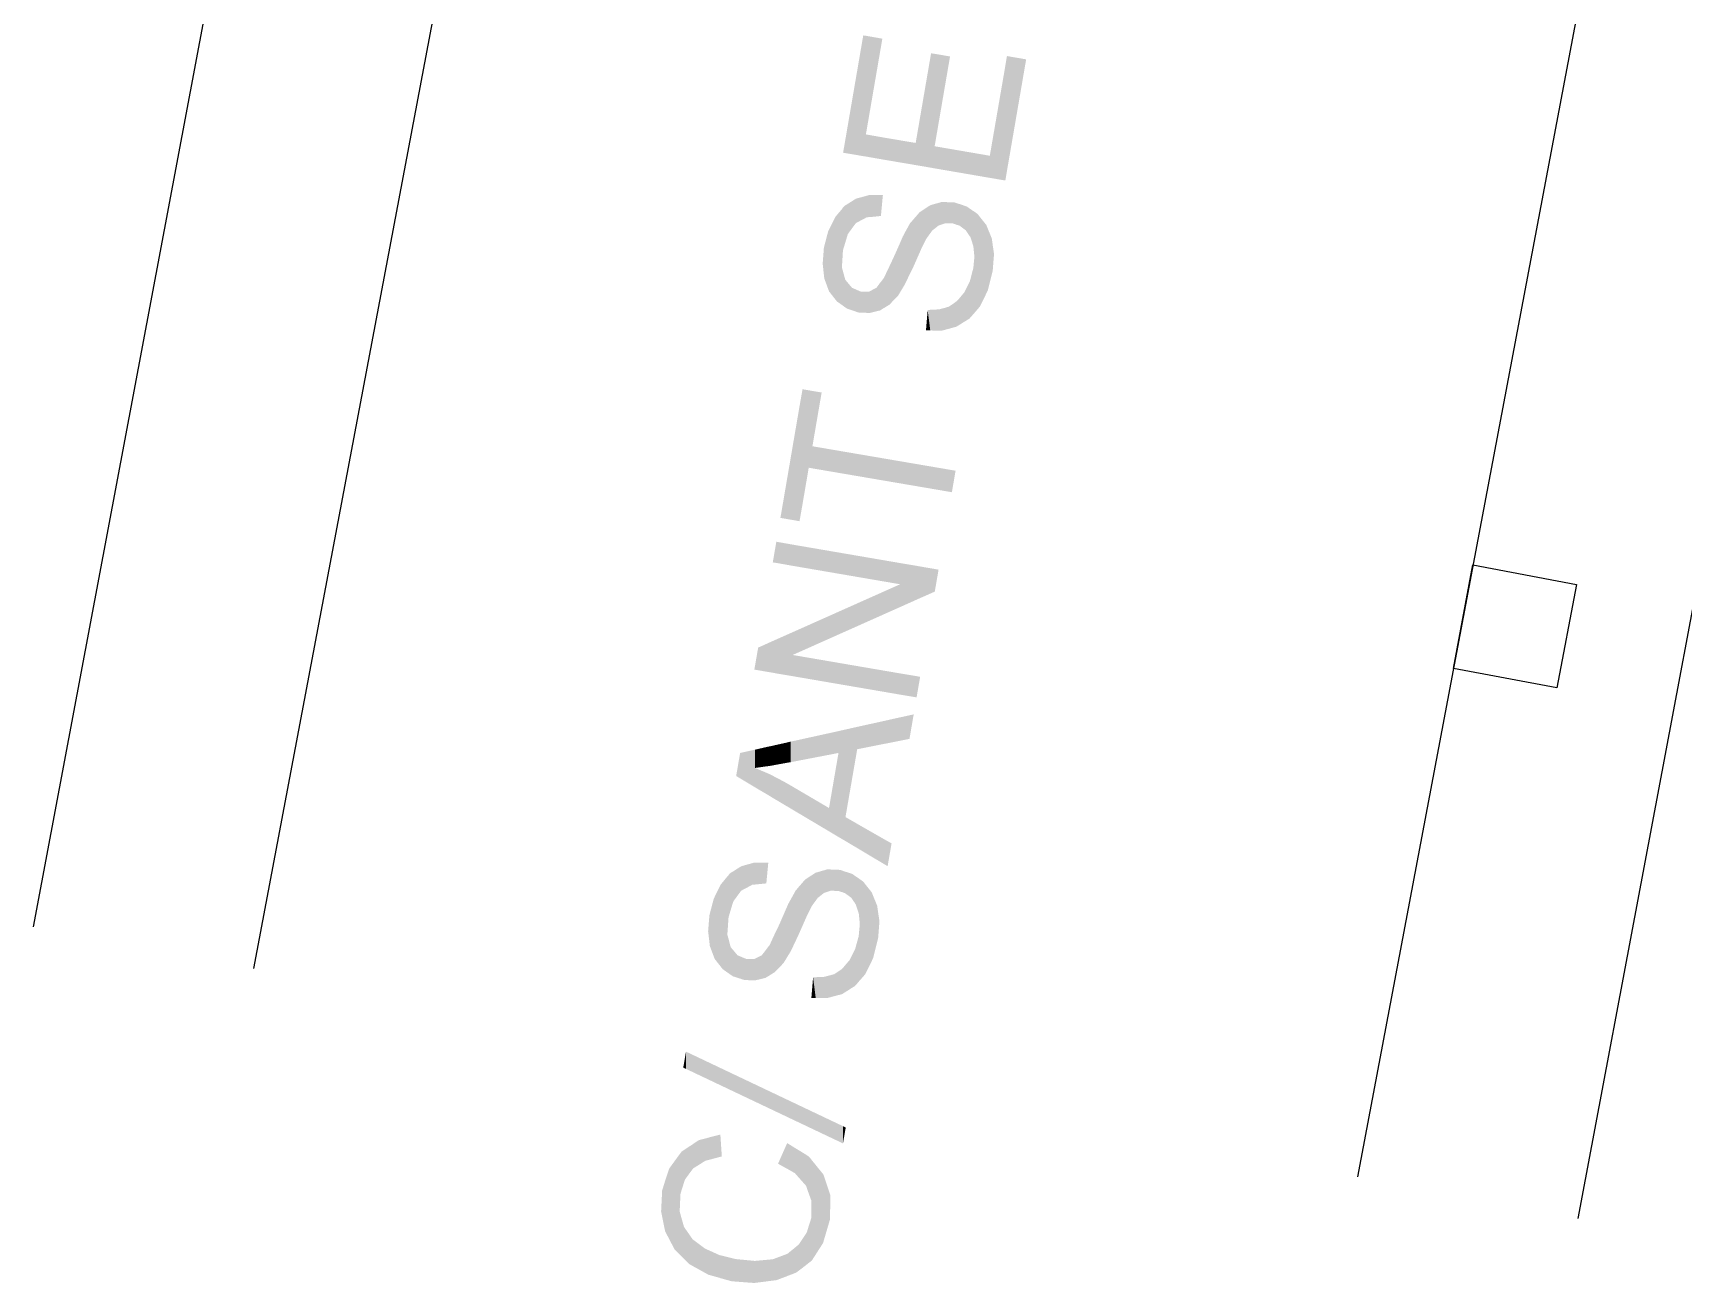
# Model space of a CAD drawing. Header units: inches. Extents: x 0.0008 to 0.0144, y 0.0003 to 0.0113.
# Drawn here: x 0.0083657 to 0.008859, y 0.0016343 to 0.002008 of the extents above; entities that cross this region are included whole.
import ezdxf

# ---------------------------------------------------------------- set-up
doc = ezdxf.new("R2010")
doc.units = ezdxf.units.IN
doc.header["$MEASUREMENT"] = 0
doc.layers.add('Standard', color=7, linetype='Continuous')

# ---------------------------------------------------------------- blocks, each defined once
blk = doc.blocks.new('*U473')
at = {"color": 7, "linetype": 'ByBlock'}
for points in [[(0.217592, 0.042439), (0.217545, 0.042597), (0.217592, 0.042609)], [(0.217594, 0.04244), (0.217592, 0.042609), (0.217594, 0.042609)], [(0.217617, 0.042446), (0.217594, 0.042609), (0.217617, 0.042616)], [(0.217703, 0.042469), (0.217617, 0.042616), (0.217703, 0.042638)], [(0.217708, 0.04247), (0.217703, 0.042638), (0.217708, 0.04264)], [(0.217399, 0.041728), (0.21736, 0.042437), (0.217399, 0.04249)], [(0.217405, 0.042187), (0.217399, 0.04249), (0.217405, 0.042498)], [(0.217413, 0.042215), (0.217405, 0.042498), (0.217413, 0.042509)], [(0.217432, 0.042275), (0.217413, 0.042509), (0.217432, 0.042522)], [(0.217439, 0.042297), (0.217432, 0.042522), (0.217439, 0.042527)], [(0.217471, 0.042341), (0.217439, 0.042527), (0.217471, 0.042548)], [(0.217498, 0.042377), (0.217471, 0.042548), (0.217498, 0.042565)], [(0.217501, 0.042382), (0.217498, 0.042565), (0.217501, 0.042568)], [(0.217545, 0.042409), (0.217501, 0.042568), (0.217545, 0.042597)], [(0.218215, 0.042379), (0.218146, 0.042418), (0.218215, 0.042574)], [(0.218215, 0.042379), (0.218215, 0.042574), (0.218216, 0.042379)], [(0.218216, 0.042379), (0.218216, 0.042574), (0.218274, 0.042346)], [(0.218274, 0.042346), (0.218274, 0.042538), (0.218284, 0.042334)], [(0.218284, 0.042334), (0.218284, 0.042532), (0.218304, 0.042312)], [(0.218304, 0.042312), (0.218304, 0.04252), (0.218359, 0.04225)], [(0.218359, 0.04225), (0.218359, 0.042486), (0.218365, 0.042232)], [(0.218365, 0.042232), (0.218365, 0.042482), (0.21838, 0.042189)], [(0.21838, 0.042189), (0.21838, 0.042472), (0.218398, 0.04214)], [(0.217319, 0.041847), (0.217289, 0.042289), (0.217319, 0.04238)], [(0.21736, 0.041767), (0.217319, 0.04238), (0.21736, 0.042437)], [(0.217319, 0.041847), (0.217319, 0.04238), (0.21736, 0.041767)], [(0.21736, 0.041767), (0.21736, 0.042437), (0.217399, 0.041728)], [(0.218398, 0.04214), (0.218398, 0.042451), (0.2184, 0.042133)], [(0.217289, 0.041903), (0.217266, 0.042215), (0.217289, 0.042289)], [(0.217289, 0.041903), (0.217289, 0.042289), (0.217319, 0.041847)], [(0.217266, 0.042015), (0.217258, 0.042055), (0.217266, 0.042215)], [(0.217266, 0.042015), (0.217266, 0.042215), (0.217289, 0.041903)], [(0.2184, 0.041681), (0.218398, 0.042004), (0.2184, 0.042133)], [(0.217399, 0.041728), (0.217399, 0.042054), (0.217405, 0.041722)], [(0.217405, 0.041722), (0.217405, 0.042035), (0.217413, 0.041714)], [(0.217413, 0.041714), (0.217413, 0.042004), (0.217432, 0.041695)], [(0.218398, 0.041679), (0.21838, 0.041948), (0.218398, 0.042004)], [(0.217432, 0.041695), (0.217432, 0.041938), (0.217439, 0.041688)], [(0.217439, 0.041688), (0.217439, 0.041928), (0.217471, 0.041656)], [(0.217471, 0.041656), (0.217471, 0.041882), (0.217498, 0.041641)], [(0.218359, 0.041648), (0.218304, 0.041805), (0.218359, 0.041888)], [(0.218365, 0.041653), (0.218359, 0.041888), (0.218365, 0.041898)], [(0.21838, 0.041665), (0.218365, 0.041898), (0.21838, 0.041948)], [(0.217498, 0.041641), (0.217498, 0.041843), (0.217501, 0.041639)], [(0.217501, 0.041639), (0.217501, 0.041841), (0.217545, 0.041615)], [(0.217545, 0.041615), (0.217545, 0.041808), (0.217592, 0.041589)], [(0.217592, 0.041589), (0.217592, 0.041773), (0.217594, 0.041588)], [(0.217594, 0.041588), (0.217594, 0.041772), (0.217617, 0.041575)], [(0.217617, 0.041575), (0.217617, 0.041762), (0.217703, 0.041551)], [(0.217703, 0.041551), (0.217703, 0.041723), (0.217708, 0.041549)], [(0.217708, 0.041549), (0.217708, 0.041722), (0.217719, 0.041546)], [(0.218215, 0.041564), (0.218146, 0.041707), (0.218215, 0.041733)], [(0.218216, 0.041565), (0.218215, 0.041733), (0.218216, 0.041733)], [(0.218274, 0.041587), (0.218216, 0.041733), (0.218274, 0.04178)], [(0.218284, 0.041591), (0.218274, 0.04178), (0.218284, 0.041789)], [(0.218304, 0.041606), (0.218284, 0.041789), (0.218304, 0.041805)], [(0.217719, 0.041546), (0.217719, 0.04172), (0.217794, 0.041525)], [(0.217794, 0.041525), (0.217794, 0.041701), (0.217822, 0.041523)], [(0.217822, 0.041523), (0.217822, 0.041694), (0.217967, 0.041512)], [(0.218105, 0.04153), (0.217971, 0.04168), (0.218105, 0.041692)], [(0.218135, 0.041534), (0.218105, 0.041692), (0.218135, 0.041703)], [(0.218146, 0.041538), (0.218135, 0.041703), (0.218146, 0.041707)]]:
    blk.add_solid(points, dxfattribs=at)
at = {"color": 7, "linetype": 'ByBlock', "extrusion": (0, 0, -1)}
for points in [[(-0.217592, 0.042439), (-0.217592, 0.042609), (-0.217594, 0.04244)], [(-0.217594, 0.04244), (-0.217594, 0.042609), (-0.217617, 0.042446)], [(-0.217617, 0.042446), (-0.217617, 0.042616), (-0.217703, 0.042469)], [(-0.217703, 0.042469), (-0.217703, 0.042638), (-0.217708, 0.04247)], [(-0.217708, 0.04247), (-0.217708, 0.04264), (-0.217719, 0.042473)], [(-0.217399, 0.042054), (-0.217399, 0.04249), (-0.217405, 0.042187)], [(-0.217405, 0.042187), (-0.217405, 0.042498), (-0.217413, 0.042215)], [(-0.217413, 0.042215), (-0.217413, 0.042509), (-0.217432, 0.042275)], [(-0.217432, 0.042275), (-0.217432, 0.042522), (-0.217439, 0.042297)], [(-0.217439, 0.042297), (-0.217439, 0.042527), (-0.217471, 0.042341)], [(-0.217471, 0.042341), (-0.217471, 0.042548), (-0.217498, 0.042377)], [(-0.217498, 0.042377), (-0.217498, 0.042565), (-0.217501, 0.042382)], [(-0.217501, 0.042382), (-0.217501, 0.042568), (-0.217545, 0.042409)], [(-0.217545, 0.042409), (-0.217545, 0.042597), (-0.217592, 0.042439)], [(-0.218216, 0.042379), (-0.218215, 0.042574), (-0.218216, 0.042574)], [(-0.218274, 0.042346), (-0.218216, 0.042574), (-0.218274, 0.042538)], [(-0.218284, 0.042334), (-0.218274, 0.042538), (-0.218284, 0.042532)], [(-0.218304, 0.042312), (-0.218284, 0.042532), (-0.218304, 0.04252)], [(-0.218359, 0.04225), (-0.218304, 0.04252), (-0.218359, 0.042486)], [(-0.218365, 0.042232), (-0.218359, 0.042486), (-0.218365, 0.042482)], [(-0.21838, 0.042189), (-0.218365, 0.042482), (-0.21838, 0.042472)], [(-0.218398, 0.04214), (-0.21838, 0.042472), (-0.218398, 0.042451)], [(-0.2184, 0.042133), (-0.218398, 0.042451), (-0.2184, 0.042448)], [(-0.2184, 0.041681), (-0.2184, 0.042448), (-0.218403, 0.041683)], [(-0.218403, 0.041683), (-0.2184, 0.042448), (-0.218403, 0.042444)], [(-0.218403, 0.041683), (-0.218403, 0.042444), (-0.218488, 0.041816)], [(-0.218488, 0.041816), (-0.218403, 0.042444), (-0.218488, 0.042339)], [(-0.218488, 0.041816), (-0.218488, 0.042339), (-0.21849, 0.041823)], [(-0.21849, 0.041823), (-0.218488, 0.042339), (-0.21849, 0.042337)], [(-0.21849, 0.041823), (-0.21849, 0.042337), (-0.21854, 0.041993)], [(-0.21854, 0.041993), (-0.21849, 0.042337), (-0.21854, 0.042189)], [(-0.21854, 0.041993), (-0.21854, 0.042189), (-0.218544, 0.042175)], [(-0.217405, 0.041722), (-0.217399, 0.042054), (-0.217405, 0.042035)], [(-0.217413, 0.041714), (-0.217405, 0.042035), (-0.217413, 0.042004)], [(-0.217432, 0.041695), (-0.217413, 0.042004), (-0.217432, 0.041938)], [(-0.218398, 0.041679), (-0.218398, 0.042004), (-0.2184, 0.041681)], [(-0.217439, 0.041688), (-0.217432, 0.041938), (-0.217439, 0.041928)], [(-0.217471, 0.041656), (-0.217439, 0.041928), (-0.217471, 0.041882)], [(-0.217498, 0.041641), (-0.217471, 0.041882), (-0.217498, 0.041843)], [(-0.218359, 0.041648), (-0.218359, 0.041888), (-0.218365, 0.041653)], [(-0.218365, 0.041653), (-0.218365, 0.041898), (-0.21838, 0.041665)], [(-0.21838, 0.041665), (-0.21838, 0.041948), (-0.218398, 0.041679)], [(-0.217501, 0.041639), (-0.217498, 0.041843), (-0.217501, 0.041841)], [(-0.217545, 0.041615), (-0.217501, 0.041841), (-0.217545, 0.041808)], [(-0.217592, 0.041589), (-0.217545, 0.041808), (-0.217592, 0.041773)], [(-0.217594, 0.041588), (-0.217592, 0.041773), (-0.217594, 0.041772)], [(-0.217617, 0.041575), (-0.217594, 0.041772), (-0.217617, 0.041762)], [(-0.217703, 0.041551), (-0.217617, 0.041762), (-0.217703, 0.041723)], [(-0.217708, 0.041549), (-0.217703, 0.041723), (-0.217708, 0.041722)], [(-0.217719, 0.041546), (-0.217708, 0.041722), (-0.217719, 0.04172)], [(-0.218215, 0.041564), (-0.218215, 0.041733), (-0.218216, 0.041565)], [(-0.218216, 0.041565), (-0.218216, 0.041733), (-0.218274, 0.041587)], [(-0.218274, 0.041587), (-0.218274, 0.04178), (-0.218284, 0.041591)], [(-0.218284, 0.041591), (-0.218284, 0.041789), (-0.218304, 0.041606)], [(-0.218304, 0.041606), (-0.218304, 0.041805), (-0.218359, 0.041648)], [(-0.217794, 0.041525), (-0.217719, 0.04172), (-0.217794, 0.041701)], [(-0.217822, 0.041523), (-0.217794, 0.041701), (-0.217822, 0.041694)], [(-0.217967, 0.041512), (-0.217822, 0.041694), (-0.217967, 0.04168)], [(-0.217967, 0.041512), (-0.217967, 0.04168), (-0.217971, 0.041513)], [(-0.217971, 0.041513), (-0.217967, 0.04168), (-0.217971, 0.04168)], [(-0.217971, 0.041513), (-0.217971, 0.04168), (-0.218105, 0.04153)], [(-0.218105, 0.04153), (-0.218105, 0.041692), (-0.218135, 0.041534)], [(-0.218135, 0.041534), (-0.218135, 0.041703), (-0.218146, 0.041538)], [(-0.218146, 0.041538), (-0.218146, 0.041707), (-0.218215, 0.041564)]]:
    blk.add_solid(points, dxfattribs=at)
blk = doc.blocks.new('*U474')
at = {"color": 7, "linetype": 'ByBlock'}
for points in [[(0.217447, 0.043138), (0.217426, 0.043147), (0.217447, 0.043269)], [(0.217447, 0.043138), (0.217447, 0.043269), (0.218639, 0.042572)], [(0.218639, 0.042572), (0.217447, 0.043269), (0.218639, 0.042703)]]:
    blk.add_solid(points, dxfattribs=at)
at = {"color": 7, "linetype": 'ByBlock', "extrusion": (0, 0, -1)}
blk.add_solid([(-0.218639, 0.042572), (-0.218639, 0.042703), (-0.21866, 0.042693)], dxfattribs=at)
blk = doc.blocks.new('*U475')
at = {"color": 7, "linetype": 'ByBlock'}
for points in [[(0.21777, 0.044287), (0.217761, 0.044599), (0.21777, 0.044609)], [(0.21778, 0.044323), (0.21777, 0.044609), (0.21778, 0.044622)], [(0.217787, 0.044346), (0.21778, 0.044622), (0.217787, 0.044627)], [(0.217802, 0.044396), (0.217787, 0.044627), (0.217802, 0.044636)], [(0.217806, 0.044409), (0.217802, 0.044636), (0.217806, 0.044638)], [(0.217838, 0.044453), (0.217806, 0.044638), (0.217838, 0.044659)], [(0.217866, 0.044491), (0.217838, 0.044659), (0.217866, 0.044676)], [(0.217868, 0.044492), (0.217866, 0.044676), (0.217868, 0.044677)], [(0.21789, 0.044504), (0.217868, 0.044677), (0.21789, 0.044683)], [(0.217906, 0.044512), (0.21789, 0.044683), (0.217906, 0.044688)], [(0.21795, 0.044536), (0.217906, 0.044688), (0.21795, 0.0447)], [(0.217967, 0.044538), (0.21795, 0.0447), (0.217967, 0.044705)], [(0.217968, 0.044538), (0.217967, 0.044705), (0.217968, 0.044705)], [(0.217972, 0.044538), (0.217968, 0.044705), (0.217972, 0.044705)], [(0.218023, 0.044543), (0.217972, 0.044705), (0.218023, 0.044705)], [(0.218051, 0.044546), (0.218023, 0.044705), (0.218051, 0.044705)], [(0.218057, 0.044546), (0.218051, 0.044705), (0.218057, 0.044705)], [(0.218057, 0.044546), (0.218057, 0.044705), (0.218072, 0.044705)], [(0.218399, 0.044367), (0.218365, 0.044584), (0.218399, 0.044607)], [(0.218403, 0.044375), (0.218399, 0.044607), (0.218403, 0.044609)], [(0.218412, 0.044388), (0.218403, 0.044609), (0.218412, 0.044615)], [(0.218432, 0.044415), (0.218412, 0.044615), (0.218432, 0.044628)], [(0.218447, 0.044436), (0.218432, 0.044628), (0.218447, 0.044632)], [(0.218495, 0.044474), (0.218447, 0.044632), (0.218495, 0.044646)], [(0.218499, 0.044475), (0.218495, 0.044646), (0.218499, 0.044647)], [(0.218519, 0.044482), (0.218499, 0.044647), (0.218519, 0.044653)], [(0.21852, 0.044482), (0.218519, 0.044653), (0.21852, 0.044653)], [(0.218546, 0.044491), (0.218546, 0.044652), (0.218573, 0.04449)], [(0.218573, 0.04449), (0.218573, 0.044651), (0.218602, 0.04449)], [(0.218602, 0.04449), (0.218602, 0.04465), (0.218616, 0.044485)], [(0.218616, 0.044485), (0.218616, 0.044649), (0.218633, 0.04448)], [(0.218633, 0.04448), (0.218633, 0.044644), (0.218635, 0.044479)], [(0.218635, 0.044479), (0.218635, 0.044643), (0.218655, 0.044472)], [(0.218655, 0.044472), (0.218655, 0.044636), (0.21869, 0.044446)], [(0.21869, 0.044446), (0.21869, 0.044625), (0.218702, 0.044437)], [(0.218702, 0.044437), (0.218702, 0.044621), (0.218709, 0.044427)], [(0.218709, 0.044427), (0.218709, 0.044619), (0.218731, 0.044395)], [(0.218731, 0.044395), (0.218731, 0.044603), (0.218732, 0.044392)], [(0.217711, 0.043914), (0.217665, 0.044445), (0.217711, 0.044538)], [(0.217725, 0.043896), (0.217711, 0.044538), (0.217725, 0.044555)], [(0.217711, 0.043914), (0.217711, 0.044538), (0.217725, 0.043896)], [(0.217761, 0.04387), (0.217725, 0.044555), (0.217761, 0.044599)], [(0.217725, 0.043896), (0.217725, 0.044555), (0.217761, 0.04387)], [(0.218279, 0.044108), (0.218241, 0.044422), (0.218279, 0.044491)], [(0.218306, 0.044166), (0.218279, 0.044491), (0.218306, 0.044523)], [(0.218351, 0.044268), (0.218306, 0.044523), (0.218351, 0.044575)], [(0.218365, 0.0443), (0.218351, 0.044575), (0.218365, 0.044584)], [(0.218732, 0.044392), (0.218732, 0.044602), (0.218737, 0.044385)], [(0.218737, 0.044385), (0.218737, 0.044599), (0.218759, 0.044319)], [(0.218759, 0.044319), (0.218759, 0.044584), (0.218759, 0.044318)], [(0.218759, 0.044318), (0.218759, 0.044584), (0.218767, 0.044237)], [(0.217658, 0.043991), (0.217628, 0.044317), (0.217658, 0.044431)], [(0.217665, 0.043973), (0.217658, 0.044431), (0.217665, 0.044445)], [(0.217658, 0.043991), (0.217658, 0.044431), (0.217665, 0.043973)], [(0.217665, 0.043973), (0.217665, 0.044445), (0.217711, 0.043914)], [(0.218224, 0.044001), (0.218188, 0.044309), (0.218224, 0.044392)], [(0.218241, 0.044028), (0.218224, 0.044392), (0.218241, 0.044422)], [(0.217625, 0.044099), (0.217615, 0.044184), (0.217625, 0.044305)], [(0.217628, 0.044071), (0.217625, 0.044305), (0.217628, 0.044317)], [(0.217625, 0.044099), (0.217625, 0.044305), (0.217628, 0.044071)], [(0.217628, 0.044071), (0.217628, 0.044317), (0.217658, 0.043991)], [(0.218154, 0.043906), (0.218122, 0.044165), (0.218154, 0.044231)], [(0.218188, 0.043942), (0.218154, 0.044231), (0.218188, 0.044309)], [(0.218767, 0.04381), (0.218759, 0.044154), (0.218767, 0.044237)], [(0.217761, 0.04387), (0.217761, 0.044157), (0.21777, 0.043864)], [(0.21777, 0.043864), (0.21777, 0.044125), (0.21778, 0.043857)], [(0.218122, 0.043873), (0.218082, 0.044078), (0.218122, 0.044165)], [(0.218759, 0.0438), (0.218737, 0.044068), (0.218759, 0.044148)], [(0.218759, 0.043801), (0.218759, 0.044148), (0.218759, 0.044154)], [(0.21778, 0.043857), (0.21778, 0.044086), (0.217787, 0.043852)], [(0.217787, 0.043852), (0.217787, 0.044061), (0.217802, 0.043842)], [(0.217802, 0.043842), (0.217802, 0.044044), (0.217806, 0.04384)], [(0.217806, 0.04384), (0.217806, 0.044039), (0.217838, 0.04383)], [(0.217838, 0.04383), (0.217838, 0.044001), (0.217866, 0.043821)], [(0.217866, 0.043821), (0.217866, 0.043989), (0.217868, 0.04382)], [(0.217868, 0.04382), (0.217868, 0.043988), (0.21789, 0.043813)], [(0.21789, 0.043813), (0.21789, 0.043979), (0.217906, 0.043812)], [(0.218023, 0.043822), (0.217972, 0.043975), (0.218023, 0.044001)], [(0.218051, 0.043829), (0.218023, 0.044001), (0.218051, 0.044038)], [(0.218057, 0.043833), (0.218051, 0.044038), (0.218057, 0.044046)], [(0.218072, 0.043842), (0.218057, 0.044046), (0.218072, 0.044066)], [(0.218082, 0.043848), (0.218072, 0.044066), (0.218082, 0.044078)], [(0.218702, 0.04375), (0.21869, 0.043965), (0.218702, 0.043989)], [(0.218709, 0.043754), (0.218702, 0.043989), (0.218709, 0.044003)], [(0.218731, 0.043768), (0.218709, 0.044003), (0.218731, 0.044046)], [(0.218732, 0.04377), (0.218731, 0.044046), (0.218732, 0.04405)], [(0.218737, 0.043775), (0.218732, 0.04405), (0.218737, 0.044068)], [(0.21795, 0.043811), (0.217906, 0.043972), (0.21795, 0.043973)], [(0.217906, 0.043812), (0.217906, 0.043972), (0.21795, 0.043811)], [(0.21795, 0.043811), (0.21795, 0.043973), (0.217967, 0.04381)], [(0.217967, 0.04381), (0.21795, 0.043973), (0.217967, 0.043973)], [(0.217967, 0.04381), (0.217967, 0.043973), (0.217968, 0.04381)], [(0.217968, 0.04381), (0.217967, 0.043973), (0.217968, 0.043973)], [(0.217972, 0.04381), (0.217968, 0.043973), (0.217972, 0.043975)], [(0.217968, 0.04381), (0.217968, 0.043973), (0.217972, 0.04381)], [(0.218573, 0.04369), (0.218546, 0.04385), (0.218573, 0.043857)], [(0.218602, 0.043698), (0.218573, 0.043857), (0.218602, 0.043877)], [(0.218616, 0.043701), (0.218602, 0.043877), (0.218616, 0.043886)], [(0.218633, 0.043706), (0.218616, 0.043886), (0.218633, 0.043898)], [(0.218635, 0.043707), (0.218633, 0.043898), (0.218635, 0.0439)], [(0.218655, 0.04372), (0.218635, 0.0439), (0.218655, 0.043924)], [(0.21869, 0.043742), (0.218655, 0.043924), (0.21869, 0.043965)], [(0.218412, 0.043677), (0.218403, 0.043724), (0.218412, 0.043833)], [(0.218432, 0.043677), (0.218412, 0.043833), (0.218432, 0.043834)], [(0.218412, 0.043677), (0.218412, 0.043833), (0.218432, 0.043677)], [(0.218447, 0.043676), (0.218432, 0.043834), (0.218447, 0.043835)], [(0.218432, 0.043677), (0.218432, 0.043834), (0.218447, 0.043676)], [(0.218495, 0.043676), (0.218447, 0.043835), (0.218495, 0.043837)], [(0.218447, 0.043676), (0.218447, 0.043835), (0.218495, 0.043676)], [(0.218495, 0.043676), (0.218495, 0.043837), (0.218499, 0.043676)], [(0.218499, 0.043676), (0.218495, 0.043837), (0.218499, 0.043837)], [(0.218519, 0.043675), (0.218499, 0.043837), (0.218519, 0.043843)], [(0.218499, 0.043676), (0.218499, 0.043837), (0.218519, 0.043675)], [(0.21852, 0.043676), (0.218519, 0.043843), (0.21852, 0.043843)], [(0.218546, 0.043683), (0.21852, 0.043843), (0.218546, 0.04385)], [(0.218403, 0.043677), (0.218399, 0.043677), (0.218403, 0.043724)], [(0.218403, 0.043677), (0.218403, 0.043724), (0.218412, 0.043677)]]:
    blk.add_solid(points, dxfattribs=at)
at = {"color": 7, "linetype": 'ByBlock', "extrusion": (0, 0, -1)}
for points in [[(-0.21777, 0.044287), (-0.21777, 0.044609), (-0.21778, 0.044323)], [(-0.21778, 0.044323), (-0.21778, 0.044622), (-0.217787, 0.044346)], [(-0.217787, 0.044346), (-0.217787, 0.044627), (-0.217802, 0.044396)], [(-0.217802, 0.044396), (-0.217802, 0.044636), (-0.217806, 0.044409)], [(-0.217806, 0.044409), (-0.217806, 0.044638), (-0.217838, 0.044453)], [(-0.217838, 0.044453), (-0.217838, 0.044659), (-0.217866, 0.044491)], [(-0.217866, 0.044491), (-0.217866, 0.044676), (-0.217868, 0.044492)], [(-0.217868, 0.044492), (-0.217868, 0.044677), (-0.21789, 0.044504)], [(-0.21789, 0.044504), (-0.21789, 0.044683), (-0.217906, 0.044512)], [(-0.217906, 0.044512), (-0.217906, 0.044688), (-0.21795, 0.044536)], [(-0.21795, 0.044536), (-0.21795, 0.0447), (-0.217967, 0.044538)], [(-0.217967, 0.044538), (-0.217967, 0.044705), (-0.217968, 0.044538)], [(-0.217968, 0.044538), (-0.217968, 0.044705), (-0.217972, 0.044538)], [(-0.217972, 0.044538), (-0.217972, 0.044705), (-0.218023, 0.044543)], [(-0.218023, 0.044543), (-0.218023, 0.044705), (-0.218051, 0.044546)], [(-0.218051, 0.044546), (-0.218051, 0.044705), (-0.218057, 0.044546)], [(-0.218399, 0.044367), (-0.218399, 0.044607), (-0.218403, 0.044375)], [(-0.218403, 0.044375), (-0.218403, 0.044609), (-0.218412, 0.044388)], [(-0.218412, 0.044388), (-0.218412, 0.044615), (-0.218432, 0.044415)], [(-0.218432, 0.044415), (-0.218432, 0.044628), (-0.218447, 0.044436)], [(-0.218447, 0.044436), (-0.218447, 0.044632), (-0.218495, 0.044474)], [(-0.218495, 0.044474), (-0.218495, 0.044646), (-0.218499, 0.044475)], [(-0.218499, 0.044475), (-0.218499, 0.044647), (-0.218519, 0.044482)], [(-0.218519, 0.044482), (-0.218519, 0.044653), (-0.21852, 0.044482)], [(-0.21852, 0.044482), (-0.21852, 0.044653), (-0.218546, 0.044491)], [(-0.218546, 0.044491), (-0.21852, 0.044653), (-0.218546, 0.044652)], [(-0.218573, 0.04449), (-0.218546, 0.044652), (-0.218573, 0.044651)], [(-0.218602, 0.04449), (-0.218573, 0.044651), (-0.218602, 0.04465)], [(-0.218616, 0.044485), (-0.218602, 0.04465), (-0.218616, 0.044649)], [(-0.218633, 0.04448), (-0.218616, 0.044649), (-0.218633, 0.044644)], [(-0.218635, 0.044479), (-0.218633, 0.044644), (-0.218635, 0.044643)], [(-0.218655, 0.044472), (-0.218635, 0.044643), (-0.218655, 0.044636)], [(-0.21869, 0.044446), (-0.218655, 0.044636), (-0.21869, 0.044625)], [(-0.218702, 0.044437), (-0.21869, 0.044625), (-0.218702, 0.044621)], [(-0.218709, 0.044427), (-0.218702, 0.044621), (-0.218709, 0.044619)], [(-0.218731, 0.044395), (-0.218709, 0.044619), (-0.218731, 0.044603)], [(-0.218732, 0.044392), (-0.218731, 0.044603), (-0.218732, 0.044602)], [(-0.217761, 0.044157), (-0.217761, 0.044599), (-0.21777, 0.044287)], [(-0.218279, 0.044108), (-0.218279, 0.044491), (-0.218306, 0.044166)], [(-0.218306, 0.044166), (-0.218306, 0.044523), (-0.218351, 0.044268)], [(-0.218351, 0.044268), (-0.218351, 0.044575), (-0.218365, 0.0443)], [(-0.218365, 0.0443), (-0.218365, 0.044584), (-0.218399, 0.044367)], [(-0.218737, 0.044385), (-0.218732, 0.044602), (-0.218737, 0.044599)], [(-0.218759, 0.044319), (-0.218737, 0.044599), (-0.218759, 0.044584)], [(-0.218759, 0.044318), (-0.218759, 0.044584), (-0.218759, 0.044584)], [(-0.218767, 0.044237), (-0.218759, 0.044584), (-0.218767, 0.044578)], [(-0.218767, 0.04381), (-0.218767, 0.044578), (-0.218792, 0.043838)], [(-0.218792, 0.043838), (-0.218767, 0.044578), (-0.218792, 0.044561)], [(-0.218792, 0.043838), (-0.218792, 0.044561), (-0.218809, 0.043858)], [(-0.218809, 0.043858), (-0.218792, 0.044561), (-0.218809, 0.044539)], [(-0.218809, 0.043858), (-0.218809, 0.044539), (-0.218857, 0.043956)], [(-0.218857, 0.043956), (-0.218809, 0.044539), (-0.218857, 0.044479)], [(-0.218857, 0.043956), (-0.218857, 0.044479), (-0.218868, 0.043979)], [(-0.218868, 0.043979), (-0.218857, 0.044479), (-0.218868, 0.044452)], [(-0.218224, 0.044001), (-0.218224, 0.044392), (-0.218241, 0.044028)], [(-0.218241, 0.044028), (-0.218241, 0.044422), (-0.218279, 0.044108)], [(-0.218868, 0.043979), (-0.218868, 0.044452), (-0.218899, 0.044102)], [(-0.218899, 0.044102), (-0.218868, 0.044452), (-0.218899, 0.044376)], [(-0.218899, 0.044102), (-0.218899, 0.044376), (-0.218906, 0.044131)], [(-0.218906, 0.044131), (-0.218899, 0.044376), (-0.218906, 0.044326)], [(-0.218154, 0.043906), (-0.218154, 0.044231), (-0.218188, 0.043942)], [(-0.218188, 0.043942), (-0.218188, 0.044309), (-0.218224, 0.044001)], [(-0.218906, 0.044131), (-0.218906, 0.044326), (-0.218916, 0.044258)], [(-0.21777, 0.043864), (-0.217761, 0.044157), (-0.21777, 0.044125)], [(-0.21778, 0.043857), (-0.21777, 0.044125), (-0.21778, 0.044086)], [(-0.218122, 0.043873), (-0.218122, 0.044165), (-0.218154, 0.043906)], [(-0.218759, 0.043801), (-0.218759, 0.044154), (-0.218767, 0.04381)], [(-0.218759, 0.0438), (-0.218759, 0.044148), (-0.218759, 0.043801)], [(-0.217787, 0.043852), (-0.21778, 0.044086), (-0.217787, 0.044061)], [(-0.217802, 0.043842), (-0.217787, 0.044061), (-0.217802, 0.044044)], [(-0.217806, 0.04384), (-0.217802, 0.044044), (-0.217806, 0.044039)], [(-0.217838, 0.04383), (-0.217806, 0.044039), (-0.217838, 0.044001)], [(-0.217866, 0.043821), (-0.217838, 0.044001), (-0.217866, 0.043989)], [(-0.217868, 0.04382), (-0.217866, 0.043989), (-0.217868, 0.043988)], [(-0.21789, 0.043813), (-0.217868, 0.043988), (-0.21789, 0.043979)], [(-0.217906, 0.043812), (-0.21789, 0.043979), (-0.217906, 0.043972)], [(-0.218023, 0.043822), (-0.218023, 0.044001), (-0.218051, 0.043829)], [(-0.218051, 0.043829), (-0.218051, 0.044038), (-0.218057, 0.043833)], [(-0.218057, 0.043833), (-0.218057, 0.044046), (-0.218072, 0.043842)], [(-0.218072, 0.043842), (-0.218072, 0.044066), (-0.218082, 0.043848)], [(-0.218082, 0.043848), (-0.218082, 0.044078), (-0.218122, 0.043873)], [(-0.218702, 0.04375), (-0.218702, 0.043989), (-0.218709, 0.043754)], [(-0.218709, 0.043754), (-0.218709, 0.044003), (-0.218731, 0.043768)], [(-0.218731, 0.043768), (-0.218731, 0.044046), (-0.218732, 0.04377)], [(-0.218732, 0.04377), (-0.218732, 0.04405), (-0.218737, 0.043775)], [(-0.218737, 0.043775), (-0.218737, 0.044068), (-0.218759, 0.0438)], [(-0.217972, 0.04381), (-0.217972, 0.043975), (-0.218023, 0.043822)], [(-0.218573, 0.04369), (-0.218573, 0.043857), (-0.218602, 0.043698)], [(-0.218602, 0.043698), (-0.218602, 0.043877), (-0.218616, 0.043701)], [(-0.218616, 0.043701), (-0.218616, 0.043886), (-0.218633, 0.043706)], [(-0.218633, 0.043706), (-0.218633, 0.043898), (-0.218635, 0.043707)], [(-0.218635, 0.043707), (-0.218635, 0.0439), (-0.218655, 0.04372)], [(-0.218655, 0.04372), (-0.218655, 0.043924), (-0.21869, 0.043742)], [(-0.21869, 0.043742), (-0.21869, 0.043965), (-0.218702, 0.04375)], [(-0.218519, 0.043675), (-0.218519, 0.043843), (-0.21852, 0.043676)], [(-0.21852, 0.043676), (-0.21852, 0.043843), (-0.218546, 0.043683)], [(-0.218546, 0.043683), (-0.218546, 0.04385), (-0.218573, 0.04369)]]:
    blk.add_solid(points, dxfattribs=at)
blk = doc.blocks.new('*U476')
at = {"color": 7, "linetype": 'ByBlock'}
for points in [[(0.218747, 0.045565), (0.218658, 0.045715), (0.218747, 0.045735)], [(0.218978, 0.045611), (0.218747, 0.045735), (0.218978, 0.045786)], [(0.218747, 0.045565), (0.218747, 0.045735), (0.218978, 0.045611)], [(0.219008, 0.045617), (0.218978, 0.045786), (0.219008, 0.045793)], [(0.219144, 0.045644), (0.219008, 0.045793), (0.219144, 0.045823)], [(0.219144, 0.045644), (0.219144, 0.045823), (0.219176, 0.04583)], [(0.218195, 0.045459), (0.218092, 0.045589), (0.218195, 0.045612)], [(0.218242, 0.045467), (0.218195, 0.045612), (0.218242, 0.045623)], [(0.218533, 0.045523), (0.218242, 0.045623), (0.218533, 0.045687)], [(0.218242, 0.045467), (0.218242, 0.045623), (0.218533, 0.045523)], [(0.218605, 0.045537), (0.218533, 0.045687), (0.218605, 0.045703)], [(0.218658, 0.044868), (0.218605, 0.045703), (0.218658, 0.045715)], [(0.218605, 0.044899), (0.218605, 0.045703), (0.218658, 0.044868)], [(0.217858, 0.045344), (0.217828, 0.045362), (0.217858, 0.045537)], [(0.217971, 0.045276), (0.217858, 0.045537), (0.217971, 0.045562)], [(0.217858, 0.045344), (0.217858, 0.045537), (0.217971, 0.045276)], [(0.218085, 0.045439), (0.217971, 0.045562), (0.218085, 0.045588)], [(0.218092, 0.04544), (0.218085, 0.045588), (0.218092, 0.045589)], [(0.218605, 0.044899), (0.218533, 0.045119), (0.218605, 0.045537)], [(0.217971, 0.045276), (0.217971, 0.045423), (0.218085, 0.045209)], [(0.218085, 0.045209), (0.218085, 0.045375), (0.218092, 0.045204)], [(0.218092, 0.045204), (0.218092, 0.045371), (0.218195, 0.045143)], [(0.218195, 0.045143), (0.218195, 0.045317), (0.218242, 0.045115)], [(0.218242, 0.045115), (0.218242, 0.04529), (0.218533, 0.044942)], [(0.218533, 0.044942), (0.218533, 0.045119), (0.218605, 0.044899)], [(0.218658, 0.044868), (0.218658, 0.04505), (0.218747, 0.044815)], [(0.218747, 0.044815), (0.218747, 0.044999), (0.218978, 0.044677)]]:
    blk.add_solid(points, dxfattribs=at)
at = {"color": 7, "linetype": 'ByBlock', "extrusion": (0, 0, -1)}
for points in [[(-0.218978, 0.045611), (-0.218978, 0.045786), (-0.219008, 0.045617)], [(-0.219008, 0.045617), (-0.219008, 0.045793), (-0.219144, 0.045644)], [(-0.218195, 0.045459), (-0.218195, 0.045612), (-0.218242, 0.045467)], [(-0.218533, 0.045523), (-0.218533, 0.045687), (-0.218605, 0.045537)], [(-0.218658, 0.04505), (-0.218658, 0.045715), (-0.218747, 0.045565)], [(-0.217971, 0.045423), (-0.217971, 0.045562), (-0.218085, 0.045439)], [(-0.218085, 0.045439), (-0.218085, 0.045588), (-0.218092, 0.04544)], [(-0.218092, 0.04544), (-0.218092, 0.045589), (-0.218195, 0.045459)], [(-0.218085, 0.045209), (-0.217971, 0.045423), (-0.218085, 0.045375)], [(-0.218092, 0.045204), (-0.218085, 0.045375), (-0.218092, 0.045371)], [(-0.218195, 0.045143), (-0.218092, 0.045371), (-0.218195, 0.045317)], [(-0.218242, 0.045115), (-0.218195, 0.045317), (-0.218242, 0.04529)], [(-0.218533, 0.044942), (-0.218242, 0.04529), (-0.218533, 0.045119)], [(-0.218747, 0.044815), (-0.218658, 0.04505), (-0.218747, 0.044999)], [(-0.218978, 0.044677), (-0.218747, 0.044999), (-0.218978, 0.044867)], [(-0.218978, 0.044677), (-0.218978, 0.044867), (-0.219008, 0.04485)]]:
    blk.add_solid(points, dxfattribs=at)
blk = doc.blocks.new('*U477')
at = {"color": 7, "linetype": 'ByBlock'}
for points in [[(0.218133, 0.04698), (0.218106, 0.046984), (0.218133, 0.047141)], [(0.218133, 0.04698), (0.218133, 0.047141), (0.218257, 0.046958)], [(0.218257, 0.046958), (0.218257, 0.047119), (0.219073, 0.046818)], [(0.219073, 0.046818), (0.218257, 0.047119), (0.219073, 0.046979)], [(0.219073, 0.046645), (0.218257, 0.046454), (0.219073, 0.046818)], [(0.218257, 0.046281), (0.218257, 0.046454), (0.219073, 0.046645)], [(0.218106, 0.046146), (0.217995, 0.046337), (0.218106, 0.046387)], [(0.218133, 0.046141), (0.218106, 0.046387), (0.218133, 0.046399)], [(0.218106, 0.046146), (0.218106, 0.046387), (0.218133, 0.046141)], [(0.218257, 0.04612), (0.218133, 0.046399), (0.218257, 0.046454)], [(0.218133, 0.046141), (0.218133, 0.046399), (0.218257, 0.04612)], [(0.217995, 0.046165), (0.217966, 0.04617), (0.217995, 0.046337)], [(0.217995, 0.046165), (0.217995, 0.046337), (0.218106, 0.046146)], [(0.218257, 0.04612), (0.218257, 0.046281), (0.219073, 0.04598)], [(0.219073, 0.04598), (0.218257, 0.046281), (0.219073, 0.046141)], [(0.219073, 0.04598), (0.219073, 0.046141), (0.219198, 0.045959)]]:
    blk.add_solid(points, dxfattribs=at)
at = {"color": 7, "linetype": 'ByBlock', "extrusion": (0, 0, -1)}
for points in [[(-0.218257, 0.046958), (-0.218133, 0.047141), (-0.218257, 0.047119)], [(-0.219073, 0.046645), (-0.219073, 0.046979), (-0.219198, 0.046701)], [(-0.219198, 0.046701), (-0.219073, 0.046979), (-0.219198, 0.046958)], [(-0.219198, 0.046701), (-0.219198, 0.046958), (-0.219225, 0.046713)], [(-0.219225, 0.046713), (-0.219198, 0.046958), (-0.219225, 0.046953)], [(-0.219225, 0.046713), (-0.219225, 0.046953), (-0.219336, 0.046762)], [(-0.219336, 0.046762), (-0.219225, 0.046953), (-0.219336, 0.046934)], [(-0.219336, 0.046762), (-0.219336, 0.046934), (-0.219365, 0.046929)], [(-0.219198, 0.045959), (-0.219073, 0.046141), (-0.219198, 0.04612)], [(-0.219198, 0.045959), (-0.219198, 0.04612), (-0.219225, 0.046115)]]:
    blk.add_solid(points, dxfattribs=at)
blk = doc.blocks.new('*U478')
at = {"color": 7, "linetype": 'ByBlock'}
for points in [[(0.218332, 0.047427), (0.218309, 0.048169), (0.218332, 0.048299)], [(0.218379, 0.047703), (0.218379, 0.048291), (0.218407, 0.047698)], [(0.218309, 0.047297), (0.218164, 0.047322), (0.218309, 0.048169)], [(0.218407, 0.047698), (0.218407, 0.047866), (0.218477, 0.047686)], [(0.218477, 0.047686), (0.218477, 0.047854), (0.219466, 0.047517)], [(0.219466, 0.047517), (0.218477, 0.047854), (0.219466, 0.047685)]]:
    blk.add_solid(points, dxfattribs=at)
at = {"color": 7, "linetype": 'ByBlock', "extrusion": (0, 0, -1)}
for points in [[(-0.218332, 0.047427), (-0.218332, 0.048299), (-0.218379, 0.047703)], [(-0.218379, 0.047703), (-0.218332, 0.048299), (-0.218379, 0.048291)], [(-0.218407, 0.047698), (-0.218379, 0.048291), (-0.218407, 0.048286)], [(-0.218407, 0.047866), (-0.218407, 0.048286), (-0.218477, 0.048274)], [(-0.218309, 0.047297), (-0.218309, 0.048169), (-0.218332, 0.047427)], [(-0.218477, 0.047686), (-0.218407, 0.047866), (-0.218477, 0.047854)], [(-0.219466, 0.047517), (-0.219466, 0.047685), (-0.219494, 0.04768)]]:
    blk.add_solid(points, dxfattribs=at)
blk = doc.blocks.new('*U479')
at = {"color": 7, "linetype": 'ByBlock'}
for points in [[(0.218736, 0.049559), (0.218708, 0.049727), (0.218736, 0.049745)], [(0.218737, 0.04956), (0.218736, 0.049745), (0.218737, 0.049746)], [(0.218759, 0.049572), (0.218737, 0.049746), (0.218759, 0.049752)], [(0.218775, 0.049581), (0.218759, 0.049752), (0.218775, 0.049756)], [(0.218819, 0.049604), (0.218775, 0.049756), (0.218819, 0.049768)], [(0.218836, 0.049606), (0.218819, 0.049768), (0.218836, 0.049773)], [(0.218838, 0.049606), (0.218836, 0.049773), (0.218838, 0.049773)], [(0.218842, 0.049606), (0.218838, 0.049773), (0.218842, 0.049773)], [(0.218893, 0.049611), (0.218842, 0.049773), (0.218893, 0.049773)], [(0.21892, 0.049614), (0.218893, 0.049773), (0.21892, 0.049773)], [(0.218927, 0.049614), (0.21892, 0.049773), (0.218927, 0.049773)], [(0.218927, 0.049614), (0.218927, 0.049773), (0.218942, 0.049773)], [(0.218595, 0.048964), (0.21858, 0.049606), (0.218595, 0.049624)], [(0.218631, 0.048939), (0.218595, 0.049624), (0.218631, 0.049667)], [(0.218595, 0.048964), (0.218595, 0.049624), (0.218631, 0.048939)], [(0.218639, 0.049355), (0.218631, 0.049667), (0.218639, 0.049678)], [(0.21865, 0.049391), (0.218639, 0.049678), (0.21865, 0.049691)], [(0.218657, 0.049414), (0.21865, 0.049691), (0.218657, 0.049695)], [(0.218672, 0.049464), (0.218657, 0.049695), (0.218672, 0.049704)], [(0.218676, 0.049477), (0.218672, 0.049704), (0.218676, 0.049707)], [(0.218708, 0.049521), (0.218676, 0.049707), (0.218708, 0.049727)], [(0.219221, 0.049336), (0.219176, 0.049591), (0.219221, 0.049643)], [(0.219235, 0.049368), (0.219221, 0.049643), (0.219235, 0.049652)], [(0.219269, 0.049436), (0.219235, 0.049652), (0.219269, 0.049675)], [(0.219273, 0.049443), (0.219269, 0.049675), (0.219273, 0.049677)], [(0.219282, 0.049456), (0.219273, 0.049677), (0.219282, 0.049684)], [(0.219302, 0.049483), (0.219282, 0.049684), (0.219302, 0.049696)], [(0.219317, 0.049504), (0.219302, 0.049696), (0.219317, 0.049701)], [(0.219365, 0.049542), (0.219317, 0.049701), (0.219365, 0.049714)], [(0.219369, 0.049543), (0.219365, 0.049714), (0.219369, 0.049715)], [(0.219389, 0.04955), (0.219369, 0.049715), (0.219389, 0.049721)], [(0.21939, 0.04955), (0.219389, 0.049721), (0.21939, 0.049721)], [(0.219416, 0.049559), (0.219416, 0.04972), (0.219443, 0.049559)], [(0.219443, 0.049559), (0.219443, 0.049719), (0.219472, 0.049558)], [(0.219472, 0.049558), (0.219472, 0.049718), (0.219485, 0.049554)], [(0.219485, 0.049554), (0.219485, 0.049718), (0.219502, 0.049548)], [(0.219502, 0.049548), (0.219502, 0.049712), (0.219504, 0.049547)], [(0.219504, 0.049547), (0.219504, 0.049711), (0.219525, 0.049541)], [(0.219525, 0.049541), (0.219525, 0.049705), (0.21956, 0.049514)], [(0.21956, 0.049514), (0.21956, 0.049693), (0.219572, 0.049505)], [(0.219572, 0.049505), (0.219572, 0.049689), (0.219578, 0.049495)], [(0.219578, 0.049495), (0.219578, 0.049687), (0.2196, 0.049463)], [(0.2196, 0.049463), (0.2196, 0.049672), (0.219602, 0.049461)], [(0.219602, 0.049461), (0.219602, 0.049671), (0.219607, 0.049454)], [(0.219607, 0.049454), (0.219607, 0.049667), (0.219628, 0.049388)], [(0.219628, 0.049388), (0.219628, 0.049652), (0.219629, 0.049386)], [(0.219629, 0.049386), (0.219629, 0.049652), (0.219637, 0.049305)], [(0.218527, 0.049059), (0.218497, 0.049385), (0.218527, 0.0495)], [(0.218534, 0.049041), (0.218527, 0.0495), (0.218534, 0.049514)], [(0.218527, 0.049059), (0.218527, 0.0495), (0.218534, 0.049041)], [(0.21858, 0.048982), (0.218534, 0.049514), (0.21858, 0.049606)], [(0.218534, 0.049041), (0.218534, 0.049514), (0.21858, 0.048982)], [(0.21858, 0.048982), (0.21858, 0.049606), (0.218595, 0.048964)], [(0.21911, 0.049097), (0.219094, 0.04946), (0.21911, 0.04949)], [(0.219148, 0.049177), (0.21911, 0.04949), (0.219148, 0.049559)], [(0.219176, 0.049234), (0.219148, 0.049559), (0.219176, 0.049591)], [(0.218494, 0.049168), (0.218485, 0.049253), (0.218494, 0.049373)], [(0.218497, 0.04914), (0.218494, 0.049373), (0.218497, 0.049385)], [(0.218494, 0.049168), (0.218494, 0.049373), (0.218497, 0.04914)], [(0.218497, 0.04914), (0.218497, 0.049385), (0.218527, 0.049059)], [(0.219058, 0.04901), (0.219023, 0.049299), (0.219058, 0.049377)], [(0.219094, 0.04907), (0.219058, 0.049377), (0.219094, 0.04946)], [(0.219023, 0.048974), (0.218992, 0.049233), (0.219023, 0.049299)], [(0.219637, 0.048878), (0.219629, 0.049222), (0.219637, 0.049305)], [(0.218631, 0.048939), (0.218631, 0.049225), (0.218639, 0.048933)], [(0.218639, 0.048933), (0.218639, 0.049194), (0.21865, 0.048925)], [(0.21865, 0.048925), (0.21865, 0.049154), (0.218657, 0.04892)], [(0.218657, 0.04892), (0.218657, 0.04913), (0.218672, 0.04891)], [(0.218927, 0.048901), (0.21892, 0.049106), (0.218927, 0.049114)], [(0.218942, 0.048911), (0.218927, 0.049114), (0.218942, 0.049134)], [(0.218951, 0.048916), (0.218942, 0.049134), (0.218951, 0.049147)], [(0.218992, 0.048941), (0.218951, 0.049147), (0.218992, 0.049233)], [(0.2196, 0.048836), (0.219578, 0.049071), (0.2196, 0.049115)], [(0.219602, 0.048838), (0.2196, 0.049115), (0.219602, 0.049118)], [(0.219607, 0.048844), (0.219602, 0.049118), (0.219607, 0.049136)], [(0.219628, 0.048868), (0.219607, 0.049136), (0.219628, 0.049217)], [(0.219629, 0.048869), (0.219628, 0.049217), (0.219629, 0.049222)], [(0.218672, 0.04891), (0.218672, 0.049112), (0.218676, 0.048909)], [(0.218676, 0.048909), (0.218676, 0.049107), (0.218708, 0.048898)], [(0.218708, 0.048898), (0.218708, 0.049069), (0.218736, 0.048889)], [(0.218736, 0.048889), (0.218736, 0.049057), (0.218737, 0.048888)], [(0.218737, 0.048888), (0.218737, 0.049056), (0.218759, 0.048881)], [(0.218759, 0.048881), (0.218759, 0.049047), (0.218775, 0.048881)], [(0.218819, 0.048879), (0.218775, 0.04904), (0.218819, 0.049041)], [(0.218775, 0.048881), (0.218775, 0.04904), (0.218819, 0.048879)], [(0.218819, 0.048879), (0.218819, 0.049041), (0.218836, 0.048878)], [(0.218836, 0.048878), (0.218819, 0.049041), (0.218836, 0.049041)], [(0.218836, 0.048878), (0.218836, 0.049041), (0.218838, 0.048878)], [(0.218838, 0.048878), (0.218836, 0.049041), (0.218838, 0.049041)], [(0.218842, 0.048878), (0.218838, 0.049041), (0.218842, 0.049043)], [(0.218838, 0.048878), (0.218838, 0.049041), (0.218842, 0.048878)], [(0.218893, 0.048891), (0.218842, 0.049043), (0.218893, 0.049069)], [(0.21892, 0.048897), (0.218893, 0.049069), (0.21892, 0.049106)], [(0.219525, 0.048789), (0.219504, 0.048968), (0.219525, 0.048992)], [(0.21956, 0.048811), (0.219525, 0.048992), (0.21956, 0.049034)], [(0.219572, 0.048818), (0.21956, 0.049034), (0.219572, 0.049057)], [(0.219578, 0.048822), (0.219572, 0.049057), (0.219578, 0.049071)], [(0.219282, 0.048745), (0.219273, 0.048793), (0.219282, 0.048901)], [(0.219302, 0.048745), (0.219282, 0.048901), (0.219302, 0.048902)], [(0.219282, 0.048745), (0.219282, 0.048901), (0.219302, 0.048745)], [(0.219317, 0.048745), (0.219302, 0.048902), (0.219317, 0.048903)], [(0.219302, 0.048745), (0.219302, 0.048902), (0.219317, 0.048745)], [(0.219365, 0.048744), (0.219317, 0.048903), (0.219365, 0.048905)], [(0.219317, 0.048745), (0.219317, 0.048903), (0.219365, 0.048744)], [(0.219365, 0.048744), (0.219365, 0.048905), (0.219369, 0.048744)], [(0.219369, 0.048744), (0.219365, 0.048905), (0.219369, 0.048905)], [(0.219389, 0.048744), (0.219369, 0.048905), (0.219389, 0.048911)], [(0.219369, 0.048744), (0.219369, 0.048905), (0.219389, 0.048744)], [(0.21939, 0.048744), (0.219389, 0.048911), (0.21939, 0.048911)], [(0.219416, 0.048751), (0.21939, 0.048911), (0.219416, 0.048918)], [(0.219443, 0.048758), (0.219416, 0.048918), (0.219443, 0.048926)], [(0.219472, 0.048766), (0.219443, 0.048926), (0.219472, 0.048945)], [(0.219485, 0.04877), (0.219472, 0.048945), (0.219485, 0.048955)], [(0.219502, 0.048774), (0.219485, 0.048955), (0.219502, 0.048967)], [(0.219504, 0.048776), (0.219502, 0.048967), (0.219504, 0.048968)], [(0.219273, 0.048745), (0.219269, 0.048745), (0.219273, 0.048793)], [(0.219273, 0.048745), (0.219273, 0.048793), (0.219282, 0.048745)]]:
    blk.add_solid(points, dxfattribs=at)
at = {"color": 7, "linetype": 'ByBlock', "extrusion": (0, 0, -1)}
for points in [[(-0.218736, 0.049559), (-0.218736, 0.049745), (-0.218737, 0.04956)], [(-0.218737, 0.04956), (-0.218737, 0.049746), (-0.218759, 0.049572)], [(-0.218759, 0.049572), (-0.218759, 0.049752), (-0.218775, 0.049581)], [(-0.218775, 0.049581), (-0.218775, 0.049756), (-0.218819, 0.049604)], [(-0.218819, 0.049604), (-0.218819, 0.049768), (-0.218836, 0.049606)], [(-0.218836, 0.049606), (-0.218836, 0.049773), (-0.218838, 0.049606)], [(-0.218838, 0.049606), (-0.218838, 0.049773), (-0.218842, 0.049606)], [(-0.218842, 0.049606), (-0.218842, 0.049773), (-0.218893, 0.049611)], [(-0.218893, 0.049611), (-0.218893, 0.049773), (-0.21892, 0.049614)], [(-0.21892, 0.049614), (-0.21892, 0.049773), (-0.218927, 0.049614)], [(-0.218631, 0.049225), (-0.218631, 0.049667), (-0.218639, 0.049355)], [(-0.218639, 0.049355), (-0.218639, 0.049678), (-0.21865, 0.049391)], [(-0.21865, 0.049391), (-0.21865, 0.049691), (-0.218657, 0.049414)], [(-0.218657, 0.049414), (-0.218657, 0.049695), (-0.218672, 0.049464)], [(-0.218672, 0.049464), (-0.218672, 0.049704), (-0.218676, 0.049477)], [(-0.218676, 0.049477), (-0.218676, 0.049707), (-0.218708, 0.049521)], [(-0.218708, 0.049521), (-0.218708, 0.049727), (-0.218736, 0.049559)], [(-0.219221, 0.049336), (-0.219221, 0.049643), (-0.219235, 0.049368)], [(-0.219235, 0.049368), (-0.219235, 0.049652), (-0.219269, 0.049436)], [(-0.219269, 0.049436), (-0.219269, 0.049675), (-0.219273, 0.049443)], [(-0.219273, 0.049443), (-0.219273, 0.049677), (-0.219282, 0.049456)], [(-0.219282, 0.049456), (-0.219282, 0.049684), (-0.219302, 0.049483)], [(-0.219302, 0.049483), (-0.219302, 0.049696), (-0.219317, 0.049504)], [(-0.219317, 0.049504), (-0.219317, 0.049701), (-0.219365, 0.049542)], [(-0.219365, 0.049542), (-0.219365, 0.049714), (-0.219369, 0.049543)], [(-0.219369, 0.049543), (-0.219369, 0.049715), (-0.219389, 0.04955)], [(-0.219389, 0.04955), (-0.219389, 0.049721), (-0.21939, 0.04955)], [(-0.21939, 0.04955), (-0.21939, 0.049721), (-0.219416, 0.049559)], [(-0.219416, 0.049559), (-0.21939, 0.049721), (-0.219416, 0.04972)], [(-0.219443, 0.049559), (-0.219416, 0.04972), (-0.219443, 0.049719)], [(-0.219472, 0.049558), (-0.219443, 0.049719), (-0.219472, 0.049718)], [(-0.219485, 0.049554), (-0.219472, 0.049718), (-0.219485, 0.049718)], [(-0.219502, 0.049548), (-0.219485, 0.049718), (-0.219502, 0.049712)], [(-0.219504, 0.049547), (-0.219502, 0.049712), (-0.219504, 0.049711)], [(-0.219525, 0.049541), (-0.219504, 0.049711), (-0.219525, 0.049705)], [(-0.21956, 0.049514), (-0.219525, 0.049705), (-0.21956, 0.049693)], [(-0.219572, 0.049505), (-0.21956, 0.049693), (-0.219572, 0.049689)], [(-0.219578, 0.049495), (-0.219572, 0.049689), (-0.219578, 0.049687)], [(-0.2196, 0.049463), (-0.219578, 0.049687), (-0.2196, 0.049672)], [(-0.219602, 0.049461), (-0.2196, 0.049672), (-0.219602, 0.049671)], [(-0.219607, 0.049454), (-0.219602, 0.049671), (-0.219607, 0.049667)], [(-0.219628, 0.049388), (-0.219607, 0.049667), (-0.219628, 0.049652)], [(-0.219629, 0.049386), (-0.219628, 0.049652), (-0.219629, 0.049652)], [(-0.219637, 0.049305), (-0.219629, 0.049652), (-0.219637, 0.049647)], [(-0.219637, 0.048878), (-0.219637, 0.049647), (-0.219661, 0.048906)], [(-0.219661, 0.048906), (-0.219637, 0.049647), (-0.219661, 0.04963)], [(-0.219661, 0.048906), (-0.219661, 0.04963), (-0.219679, 0.048927)], [(-0.219679, 0.048927), (-0.219661, 0.04963), (-0.219679, 0.049607)], [(-0.21911, 0.049097), (-0.21911, 0.04949), (-0.219148, 0.049177)], [(-0.219148, 0.049177), (-0.219148, 0.049559), (-0.219176, 0.049234)], [(-0.219176, 0.049234), (-0.219176, 0.049591), (-0.219221, 0.049336)], [(-0.219679, 0.048927), (-0.219679, 0.049607), (-0.219727, 0.049025)], [(-0.219727, 0.049025), (-0.219679, 0.049607), (-0.219727, 0.049547)], [(-0.219727, 0.049025), (-0.219727, 0.049547), (-0.219738, 0.049047)], [(-0.219738, 0.049047), (-0.219727, 0.049547), (-0.219738, 0.04952)], [(-0.219738, 0.049047), (-0.219738, 0.04952), (-0.219769, 0.04917)], [(-0.219769, 0.04917), (-0.219738, 0.04952), (-0.219769, 0.049444)], [(-0.219058, 0.04901), (-0.219058, 0.049377), (-0.219094, 0.04907)], [(-0.219094, 0.04907), (-0.219094, 0.04946), (-0.21911, 0.049097)], [(-0.219769, 0.04917), (-0.219769, 0.049444), (-0.219776, 0.049199)], [(-0.219776, 0.049199), (-0.219769, 0.049444), (-0.219776, 0.049394)], [(-0.219776, 0.049199), (-0.219776, 0.049394), (-0.219786, 0.049326)], [(-0.219023, 0.048974), (-0.219023, 0.049299), (-0.219058, 0.04901)], [(-0.218639, 0.048933), (-0.218631, 0.049225), (-0.218639, 0.049194)], [(-0.21865, 0.048925), (-0.218639, 0.049194), (-0.21865, 0.049154)], [(-0.218657, 0.04892), (-0.21865, 0.049154), (-0.218657, 0.04913)], [(-0.218672, 0.04891), (-0.218657, 0.04913), (-0.218672, 0.049112)], [(-0.218927, 0.048901), (-0.218927, 0.049114), (-0.218942, 0.048911)], [(-0.218942, 0.048911), (-0.218942, 0.049134), (-0.218951, 0.048916)], [(-0.218951, 0.048916), (-0.218951, 0.049147), (-0.218992, 0.048941)], [(-0.218992, 0.048941), (-0.218992, 0.049233), (-0.219023, 0.048974)], [(-0.2196, 0.048836), (-0.2196, 0.049115), (-0.219602, 0.048838)], [(-0.219602, 0.048838), (-0.219602, 0.049118), (-0.219607, 0.048844)], [(-0.219607, 0.048844), (-0.219607, 0.049136), (-0.219628, 0.048868)], [(-0.219628, 0.048868), (-0.219628, 0.049217), (-0.219629, 0.048869)], [(-0.219629, 0.048869), (-0.219629, 0.049222), (-0.219637, 0.048878)], [(-0.218676, 0.048909), (-0.218672, 0.049112), (-0.218676, 0.049107)], [(-0.218708, 0.048898), (-0.218676, 0.049107), (-0.218708, 0.049069)], [(-0.218736, 0.048889), (-0.218708, 0.049069), (-0.218736, 0.049057)], [(-0.218737, 0.048888), (-0.218736, 0.049057), (-0.218737, 0.049056)], [(-0.218759, 0.048881), (-0.218737, 0.049056), (-0.218759, 0.049047)], [(-0.218775, 0.048881), (-0.218759, 0.049047), (-0.218775, 0.04904)], [(-0.218842, 0.048878), (-0.218842, 0.049043), (-0.218893, 0.048891)], [(-0.218893, 0.048891), (-0.218893, 0.049069), (-0.21892, 0.048897)], [(-0.21892, 0.048897), (-0.21892, 0.049106), (-0.218927, 0.048901)], [(-0.219525, 0.048789), (-0.219525, 0.048992), (-0.21956, 0.048811)], [(-0.21956, 0.048811), (-0.21956, 0.049034), (-0.219572, 0.048818)], [(-0.219572, 0.048818), (-0.219572, 0.049057), (-0.219578, 0.048822)], [(-0.219578, 0.048822), (-0.219578, 0.049071), (-0.2196, 0.048836)], [(-0.219389, 0.048744), (-0.219389, 0.048911), (-0.21939, 0.048744)], [(-0.21939, 0.048744), (-0.21939, 0.048911), (-0.219416, 0.048751)], [(-0.219416, 0.048751), (-0.219416, 0.048918), (-0.219443, 0.048758)], [(-0.219443, 0.048758), (-0.219443, 0.048926), (-0.219472, 0.048766)], [(-0.219472, 0.048766), (-0.219472, 0.048945), (-0.219485, 0.04877)], [(-0.219485, 0.04877), (-0.219485, 0.048955), (-0.219502, 0.048774)], [(-0.219502, 0.048774), (-0.219502, 0.048967), (-0.219504, 0.048776)], [(-0.219504, 0.048776), (-0.219504, 0.048968), (-0.219525, 0.048789)]]:
    blk.add_solid(points, dxfattribs=at)
blk = doc.blocks.new('*U480')
at = {"color": 7, "linetype": 'ByBlock'}
for points in [[(0.218793, 0.050069), (0.21864, 0.050095), (0.218793, 0.050986)], [(0.218793, 0.050069), (0.218793, 0.050986), (0.218813, 0.050066)], [(0.219308, 0.049981), (0.219191, 0.050169), (0.219308, 0.05085)], [(0.219308, 0.049981), (0.219308, 0.05085), (0.219335, 0.049976)], [(0.219872, 0.049884), (0.219754, 0.050072), (0.219872, 0.050756)], [(0.219884, 0.049956), (0.219872, 0.050756), (0.219884, 0.050829)], [(0.218813, 0.050066), (0.218813, 0.050234), (0.218938, 0.050044)], [(0.218938, 0.050044), (0.218938, 0.050212), (0.219191, 0.050001)], [(0.219191, 0.050001), (0.218938, 0.050212), (0.219191, 0.050169)], [(0.219191, 0.050001), (0.219191, 0.050169), (0.219308, 0.049981)], [(0.219335, 0.049976), (0.219335, 0.050144), (0.219452, 0.049956)], [(0.219452, 0.049956), (0.219452, 0.050124), (0.219754, 0.049904)], [(0.219754, 0.049904), (0.219452, 0.050124), (0.219754, 0.050072)], [(0.219754, 0.049904), (0.219754, 0.050072), (0.219872, 0.049884)]]:
    blk.add_solid(points, dxfattribs=at)
at = {"color": 7, "linetype": 'ByBlock', "extrusion": (0, 0, -1)}
for points in [[(-0.218813, 0.050066), (-0.218793, 0.050986), (-0.218813, 0.050983)], [(-0.218813, 0.050234), (-0.218813, 0.050983), (-0.218938, 0.050961)], [(-0.219335, 0.049976), (-0.219308, 0.05085), (-0.219335, 0.050846)], [(-0.219335, 0.050144), (-0.219335, 0.050846), (-0.219452, 0.050826)], [(-0.219872, 0.049884), (-0.219872, 0.050756), (-0.219884, 0.049956)], [(-0.219884, 0.049956), (-0.219884, 0.050829), (-0.22003, 0.050804)], [(-0.218938, 0.050044), (-0.218813, 0.050234), (-0.218938, 0.050212)], [(-0.219452, 0.049956), (-0.219335, 0.050144), (-0.219452, 0.050124)]]:
    blk.add_solid(points, dxfattribs=at)

msp = doc.modelspace()

# ---------------------------------------------------------------- linework, layer by layer
at = {"layer": 'Standard', "color": 2, "linetype": 'ByBlock'}
for p, q in [((0.00868185, 0.00305411), (0.00843164, 0.00172837)), ((0.00901344, 0.00300022), (0.00876164, 0.00166609))]:
    msp.add_line(p, q, dxfattribs=at)
at = {"layer": 'Standard', "color": 100, "linetype": 'ByBlock'}
for p, q in [((0.00853569, 0.00264529), (0.0083657, 0.00174082)), ((0.00882758, 0.00165365), (0.00894581, 0.00228263))]:
    msp.add_line(p, q, dxfattribs=at)
at = {"layer": 'Standard', "color": 7, "linetype": 'ByBlock'}
for p, q in [((0.00879033, 0.00181807), (0.00879617, 0.00184902)), ((0.00879617, 0.00184902), (0.00882712, 0.00184318)), ((0.00882712, 0.00184318), (0.00882128, 0.00181223)), ((0.00882128, 0.00181223), (0.00879033, 0.00181807))]:
    msp.add_line(p, q, dxfattribs=at)

# ---------------------------------------------------------------- block references
at = {"color": 7, "linetype": 'ByBlock', "xscale": 0.03937007874015748, "yscale": 0.03937007874015748, "zscale": 0.03937007874015748}
for name in ['*U480', '*U479', '*U478', '*U477', '*U476', '*U475', '*U474', '*U473']:
    msp.add_blockref(name, (0, 0), dxfattribs=at)

doc.saveas('drawing.dxf')
